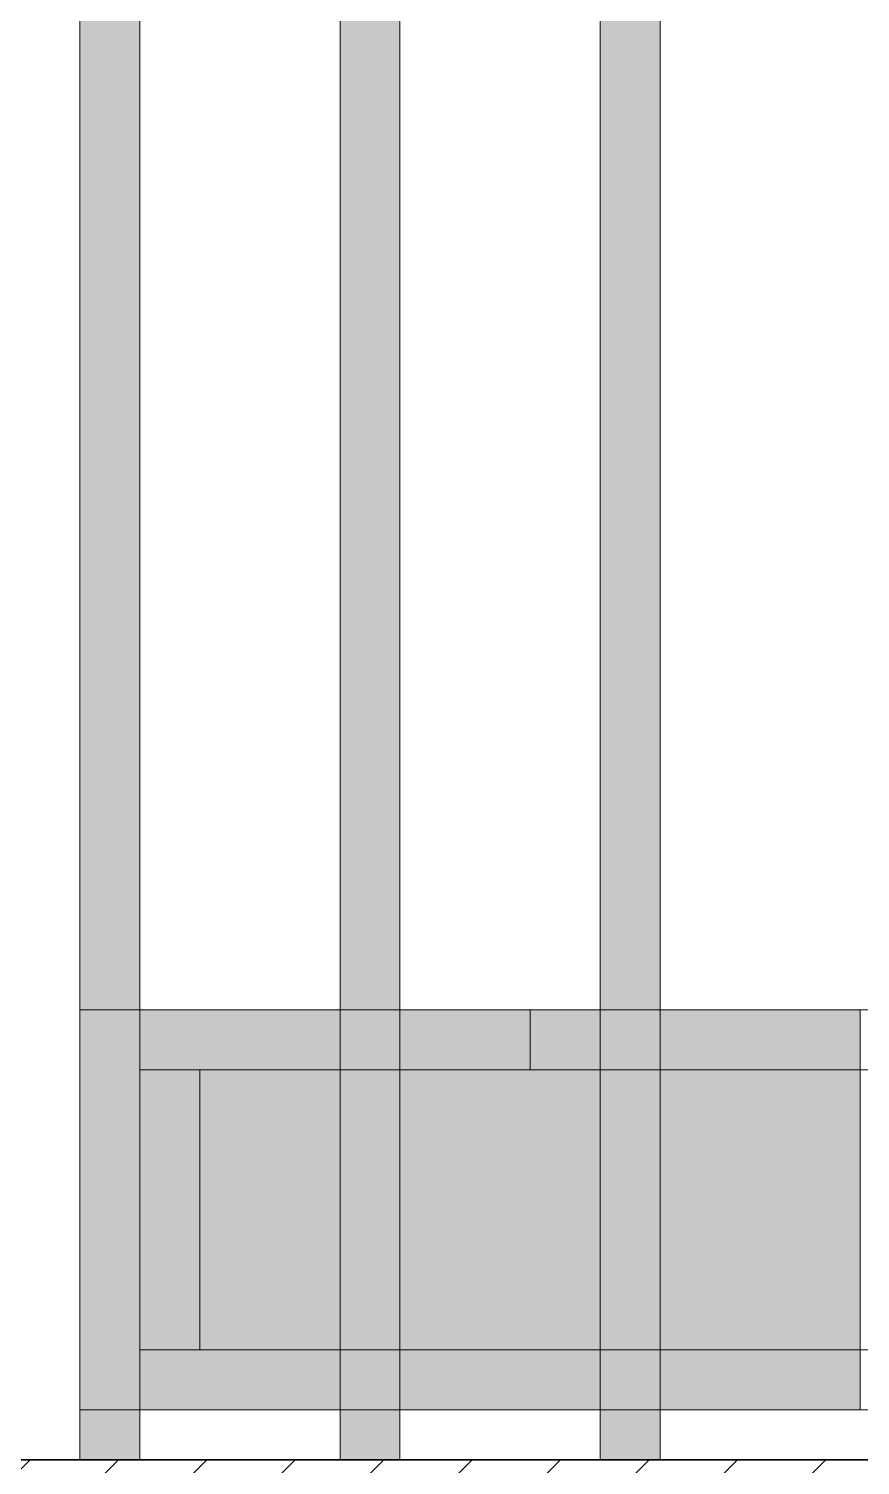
# Model space of a CAD drawing. Header units: centimetres. Extents: x 2 to 137806, y -77553 to 10.
# Drawn here: x 137344.7 to 137427.8, y -76490.3 to -76346.7 of the extents above; entities that cross this region are included whole.
import ezdxf

# ---------------------------------------------------------------- set-up
doc = ezdxf.new("R2010")
doc.units = ezdxf.units.CM
doc.header["$LTSCALE"] = 40
doc.header["$MEASUREMENT"] = 0
doc.layers.add('PDF4_Geometry', color=7, linetype='Continuous')
doc.layers.add('WALL', color=7, linetype='Continuous')
doc.layers.add('PDF4_Solid Fills', color=7, linetype='Continuous', true_color=0xffffff)

msp = doc.modelspace()

# ---------------------------------------------------------------- hatches: boundary and pattern name
at = {"layer": 'WALL'}
h = msp.add_hatch(dxfattribs=at)
h.set_pattern_fill('ANSI31', color=256, scale=50)
h.set_pattern_definition([(45, (-3220.682, 0), (-4.41941738, 4.41941738), [])])
h.paths.add_polyline_path([(137172.62, -76507.75), (137154.62, -76507.75), (137154.62, -76590.75), (137172.62, -76590.75)])
h.paths.add_polyline_path([(137638.62, -76489.75), (137154.62, -76489.75), (137154.62, -76507.75), (137638.62, -76507.75)])
h.paths.add_polyline_path([(137656.62, -76489.75), (137650.62, -76489.75), (137650.62, -76499.75), (137644.62, -76499.75), (137644.62, -76489.75), (137638.62, -76489.75), (137638.62, -76507.75), (137656.62, -76507.75)])
h.paths.add_polyline_path([(137638.62, -76507.75), (137621.62, -76507.75), (137621.62, -76520.25), (137638.62, -76520.25)])
h.paths.add_polyline_path([(137656.62, -76507.75), (137638.62, -76507.75), (137638.62, -76520.25), (137656.62, -76520.25)])
h.paths.add_polyline_path([(137656.62, -76578.25), (137638.62, -76578.25), (137638.62, -76590.75), (137656.62, -76590.75)])
h.paths.add_polyline_path([(137638.62, -76578.25), (137621.62, -76578.25), (137621.62, -76590.75), (137636.62, -76590.75), (137638.62, -76590.75)])
h.paths.add_polyline_path([(137656.62, -76590.75), (137638.62, -76590.75), (137638.62, -76608.75), (137656.62, -76608.75)])
h.paths.add_polyline_path([(137621.62, -76507.75), (137603.62, -76507.75), (137603.62, -76590.75), (137621.62, -76590.75)])
h.paths.add_polyline_path([(137603.62, -76590.75), (137154.62, -76590.75), (137154.62, -76608.75), (137573.62, -76608.75)])
h.paths.add_polyline_path([(137414.62, -76507.75), (137396.62, -76507.75), (137396.62, -76590.75), (137414.62, -76590.75)])

# ---------------------------------------------------------------- linework, layer by layer
at = {"layer": 'PDF4_Geometry', "lineweight": 5}
for points in [[(137349.82, -76296.42), (137355.82, -76296.42), (137355.82, -76489.75), (137349.82, -76489.75)], [(137375.82, -76310.75), (137381.81, -76310.75), (137381.81, -76489.75), (137375.82, -76489.75)], [(137401.81, -76325.24), (137407.81, -76325.24), (137407.81, -76489.75), (137401.81, -76489.75)], [(137355.82, -76444.74), (137375.82, -76444.74), (137375.82, -76450.74), (137355.82, -76450.74)], [(137381.81, -76444.74), (137401.81, -76444.74), (137401.81, -76450.74), (137381.81, -76450.74)], [(137407.81, -76444.74), (137427.81, -76444.74), (137427.81, -76450.74), (137407.81, -76450.74)], [(137355.82, -76450.74), (137375.82, -76450.74), (137375.82, -76478.75), (137355.82, -76478.75)], [(137381.81, -76450.74), (137401.81, -76450.74), (137401.81, -76478.75), (137381.81, -76478.75)], [(137407.81, -76450.74), (137427.81, -76450.74), (137427.81, -76478.75), (137407.81, -76478.75)], [(137355.82, -76478.75), (137375.82, -76478.75), (137375.82, -76484.75), (137355.82, -76484.75)], [(137381.81, -76478.75), (137401.81, -76478.75), (137401.81, -76484.75), (137381.81, -76484.75)], [(137407.81, -76478.75), (137427.81, -76478.75), (137427.81, -76484.75), (137407.81, -76484.75)]]:
    msp.add_lwpolyline(points, close=True, dxfattribs=at)
at = {"layer": 'PDF4_Geometry', "color": 7, "lineweight": 5, "true_color": 0xeeeeee}
for points in [[(137355.82, -76308.48), (137355.82, -76306.18), (137355.82, -76303.97), (137355.82, -76303.11), (137355.82, -76302.58), (137355.82, -76302.29), (137355.82, -76302.09), (137355.82, -76302.01), (137355.82, -76301.99), (137349.82, -76301.99), (137349.82, -76302.01), (137349.82, -76302.09), (137349.82, -76302.29), (137349.82, -76302.58), (137349.82, -76303.11), (137349.82, -76303.97), (137349.82, -76306.18), (137349.82, -76308.48), (137349.82, -76489.75), (137355.82, -76489.75), (137355.82, -76308.48), (137349.82, -76308.48)], [(137375.82, -76316.7), (137375.82, -76316.88), (137375.82, -76317.3), (137375.82, -76318.01), (137375.82, -76319.05), (137375.82, -76320.77), (137375.82, -76323.87), (137381.81, -76323.87), (137381.81, -76489.75), (137375.82, -76489.75), (137375.82, -76323.87)], [(137407.81, -76489.75), (137407.81, -76325.24)], [(137401.81, -76330.13), (137401.81, -76450.74)], [(137401.81, -76339.59), (137401.81, -76444.74)], [(137563.81, -76444.74), (137583.81, -76444.74), (137563.81, -76444.74), (137557.81, -76444.74), (137537.81, -76444.74), (137531.81, -76444.74), (137511.81, -76444.74), (137505.81, -76444.74), (137485.81, -76444.74), (137479.81, -76444.74), (137459.81, -76444.74), (137453.81, -76444.74), (137433.81, -76444.74), (137427.81, -76444.74), (137381.81, -76444.74), (137375.82, -76444.74), (137355.82, -76444.74), (137349.82, -76444.74)], [(137394.81, -76450.74), (137394.81, -76444.74), (137544.81, -76444.74), (137394.81, -76444.74), (137394.81, -76450.74), (137355.82, -76450.74), (137375.82, -76450.74)], [(137401.81, -76444.74), (137401.81, -76489.75)], [(137361.82, -76450.74), (137361.82, -76478.75), (137361.82, -76450.74), (137355.82, -76450.74), (137583.81, -76450.74), (137563.81, -76450.74)], [(137583.81, -76478.75), (137355.82, -76478.75)], [(137583.81, -76484.75), (137563.81, -76484.75), (137557.81, -76484.75), (137537.81, -76484.75), (137531.81, -76484.75), (137511.81, -76484.75), (137505.81, -76484.75), (137485.81, -76484.75), (137479.81, -76484.75), (137459.81, -76484.75), (137453.81, -76484.75), (137433.81, -76484.75), (137427.81, -76484.75), (137407.81, -76484.75), (137401.81, -76484.75), (137381.81, -76484.75), (137375.82, -76484.75), (137355.82, -76484.75), (137349.82, -76484.75)], [(137407.81, -76489.75), (137401.81, -76489.75)]]:
    msp.add_lwpolyline(points, dxfattribs=at)
for points in [[(137394.81, -76450.74), (137394.81, -76444.74)], [(137401.81, -76444.74), (137407.81, -76444.74)]]:
    msp.add_lwpolyline(points, close=True, dxfattribs=at)
at = {"layer": 'PDF4_Solid Fills', "color": 250, "lineweight": 5, "true_color": 0x282828}
for points in [[(137349.82, -76296.42), (137355.82, -76296.42), (137349.82, -76489.75), (137355.82, -76489.75)], [(137375.82, -76310.75), (137381.81, -76310.75), (137375.82, -76489.75), (137381.81, -76489.75)], [(137401.81, -76325.24), (137407.81, -76325.24), (137401.81, -76489.75), (137407.81, -76489.75)], [(137355.82, -76444.74), (137375.82, -76444.74), (137355.82, -76450.74), (137375.82, -76450.74)], [(137381.81, -76444.74), (137401.81, -76444.74), (137381.81, -76450.74), (137401.81, -76450.74)], [(137407.81, -76444.74), (137427.81, -76444.74), (137407.81, -76450.74), (137427.81, -76450.74)], [(137355.82, -76450.74), (137375.82, -76450.74), (137355.82, -76478.75), (137375.82, -76478.75)], [(137381.81, -76450.74), (137401.81, -76450.74), (137381.81, -76478.75), (137401.81, -76478.75)], [(137407.81, -76450.74), (137427.81, -76450.74), (137407.81, -76478.75), (137427.81, -76478.75)], [(137355.82, -76478.75), (137375.82, -76478.75), (137355.82, -76484.75), (137375.82, -76484.75)], [(137381.81, -76478.75), (137401.81, -76478.75), (137381.81, -76484.75), (137401.81, -76484.75)], [(137407.81, -76478.75), (137427.81, -76478.75), (137407.81, -76484.75), (137427.81, -76484.75)]]:
    msp.add_solid(points, dxfattribs=at)
at = {"layer": 'WALL'}
msp.add_line((137154.62, -76489.75), (137656.62, -76489.75), dxfattribs=at)
msp.add_lwpolyline([(137656.62, -76489.75), (137154.62, -76489.75), (137154.62, -76507.75), (137656.62, -76507.75)], close=True, dxfattribs=at)

doc.saveas('drawing.dxf')
